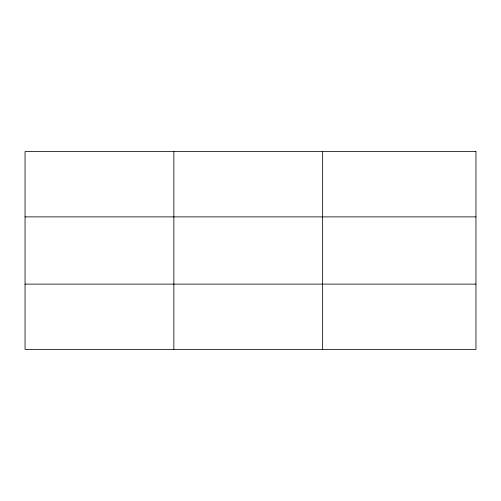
<?xml version="1.0" encoding="UTF-8"?>
<svg xmlns="http://www.w3.org/2000/svg" width="501" height="501" viewBox="0 0 501 501"><rect width="100%" height="100%" fill="white"/><g stroke="black" fill="none" stroke-linecap="round" stroke-linejoin="round"><path stroke-width="0.75" d="M173.847 349.385L173.847 151.615M322.644 349.385L322.644 151.615M25.05 216.883L475.95 216.883M25.05 284.117L475.95 284.117M475.95 151.615L475.95 349.385L25.05 349.385L25.05 151.615L475.95 151.615"/></g></svg>
